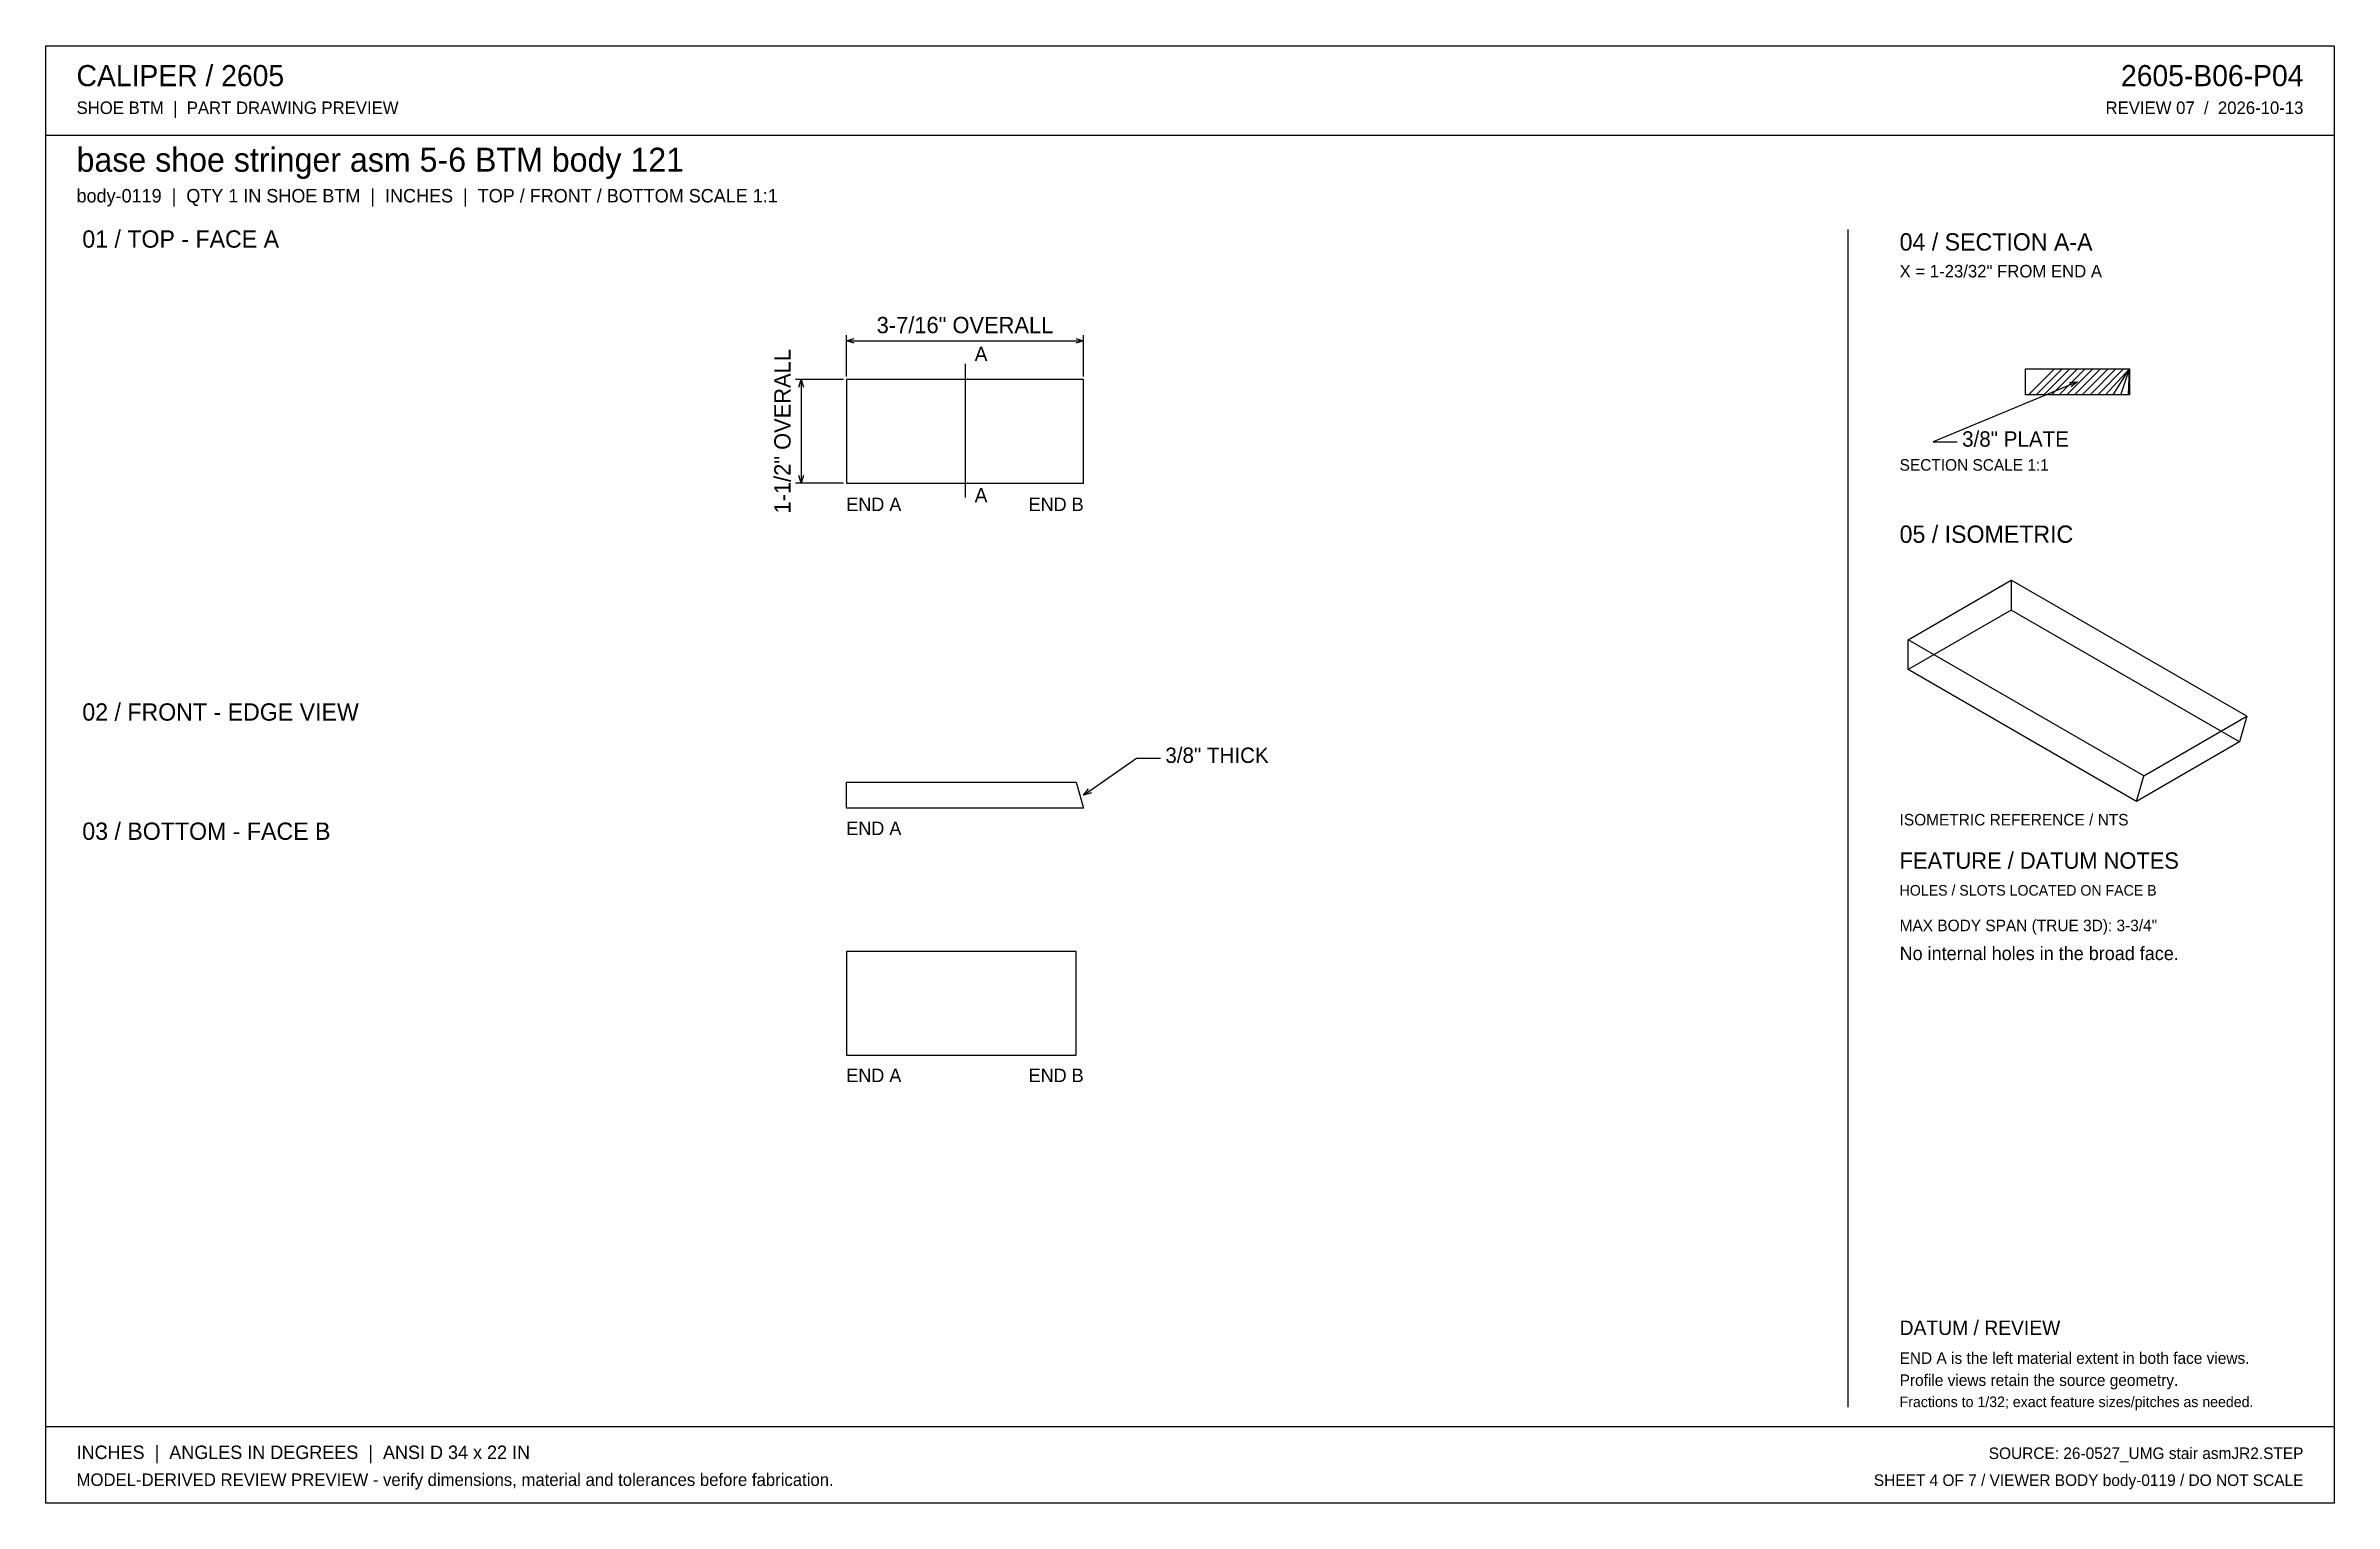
# Model space of a CAD drawing. Header units: inches. Extents: x 0.5 to 33.5, y 0.5 to 21.5.
import ezdxf
from ezdxf.enums import TextEntityAlignment as Align

# ---------------------------------------------------------------- set-up
doc = ezdxf.new("R2010")
doc.units = ezdxf.units.IN
doc.header["$MEASUREMENT"] = 0

msp = doc.modelspace()

# ---------------------------------------------------------------- linework, layer by layer
at = {"layer": 'ANNOTATION'}
for p, q in [((12.036, 16.75), (12.036, 17.347)), ((12.036, 17.264), (12.147, 17.299)), ((12.036, 17.264), (15.464, 17.264)), ((12.147, 17.229), (12.036, 17.264)), ((15.353, 17.299), (15.464, 17.264)), ((15.464, 17.264), (15.353, 17.229)), ((15.464, 16.75), (15.464, 17.347)), ((13.75, 16.931), (13.75, 15)), ((11.995, 16.708), (11.3, 16.708)), ((11.349, 16.597), (11.383, 16.708)), ((11.383, 16.708), (11.383, 15.208)), ((11.383, 16.708), (11.418, 16.597)), ((29.819, 16.674), (27.736, 15.806)), ((29.704, 16.663), (29.819, 16.674)), ((29.819, 16.674), (29.73, 16.599)), ((27.736, 15.806), (28.083, 15.806)), ((11.995, 15.208), (11.3, 15.208)), ((11.383, 15.208), (11.349, 15.319)), ((11.418, 15.319), (11.383, 15.208)), ((15.464, 10.701), (16.228, 11.236)), ((16.228, 11.236), (16.575, 11.236)), ((15.464, 10.701), (15.535, 10.794)), ((15.575, 10.737), (15.464, 10.701))]:
    msp.add_line(p, q, dxfattribs=at)
at = {"layer": 'OUTLINE'}
for p, q in [((0.472, 21.528), (33.528, 21.528)), ((0.472, 0.472), (0.472, 21.528)), ((33.528, 21.528), (33.528, 0.472)), ((0.472, 20.236), (33.528, 20.236)), ((26.5, 18.875), (26.5, 1.861)), ((29.069, 16.861), (30.569, 16.861)), ((29.069, 16.486), (29.069, 16.861)), ((29.111, 16.486), (29.486, 16.861)), ((29.222, 16.486), (29.597, 16.861)), ((29.333, 16.486), (29.708, 16.861)), ((29.444, 16.486), (29.819, 16.861)), ((29.556, 16.486), (29.931, 16.861)), ((29.667, 16.486), (30.042, 16.861)), ((29.778, 16.486), (30.153, 16.861)), ((29.889, 16.486), (30.264, 16.861)), ((30, 16.486), (30.375, 16.861)), ((30.111, 16.486), (30.486, 16.861)), ((30.222, 16.486), (30.569, 16.861)), ((30.333, 16.486), (30.569, 16.861)), ((30.444, 16.486), (30.569, 16.861)), ((30.556, 16.486), (30.569, 16.861)), ((30.569, 16.861), (30.569, 16.486)), ((15.464, 16.708), (12.036, 16.708)), ((12.036, 16.708), (12.036, 15.208)), ((15.464, 15.208), (15.464, 16.708)), ((30.569, 16.486), (29.069, 16.486)), ((12.036, 15.208), (15.464, 15.208)), ((27.373, 12.946), (28.863, 13.806)), ((28.863, 13.806), (28.863, 13.376)), ((32.266, 11.841), (28.863, 13.806)), ((28.863, 13.376), (27.373, 12.516)), ((32.161, 11.471), (28.863, 13.376)), ((27.373, 12.516), (27.373, 12.946)), ((30.776, 10.981), (27.373, 12.946)), ((30.672, 10.611), (27.373, 12.516)), ((30.776, 10.981), (32.266, 11.841)), ((32.266, 11.841), (32.161, 11.471)), ((32.161, 11.471), (30.672, 10.611)), ((30.672, 10.611), (30.776, 10.981)), ((12.036, 10.889), (15.358, 10.889)), ((12.036, 10.514), (12.036, 10.889)), ((15.358, 10.889), (15.464, 10.514)), ((15.464, 10.514), (12.036, 10.514)), ((15.358, 8.444), (12.036, 8.444)), ((12.036, 8.444), (12.036, 6.944)), ((15.358, 6.944), (15.358, 8.444)), ((12.036, 6.944), (15.358, 6.944)), ((0.472, 1.583), (33.528, 1.583)), ((33.528, 0.472), (0.472, 0.472))]:
    msp.add_line(p, q, dxfattribs=at)

# ---------------------------------------------------------------- texts
at = {"layer": 'ANNOTATION'}
for s, height, p in [('CALIPER / 2605', 0.30556, (0.917, 20.944)), ('SHOE BTM  |  PART DRAWING PREVIEW', 0.18056, (0.917, 20.542)), ('base shoe stringer asm 5-6 BTM body 121', 0.34722, (0.917, 19.708)), ('body-0119  |  QTY 1 IN SHOE BTM  |  INCHES  |  TOP / FRONT / BOTTOM SCALE 1:1', 0.19444, (0.917, 19.264)), ('01 / TOP - FACE A', 0.25, (1, 18.611)), ('04 / SECTION A-A', 0.25, (27.25, 18.569)), ('X = 1-23/32" FROM END A', 0.18056, (27.25, 18.181)), ('A', 0.208, (13.889, 16.972)), ('3/8" PLATE', 0.2222, (28.153, 15.736)), ('SECTION SCALE 1:1', 0.16667, (27.25, 15.389)), ('END A', 0.1944, (12.036, 14.806)), ('A', 0.208, (13.889, 14.931)), ('05 / ISOMETRIC', 0.25, (27.25, 14.347)), ('02 / FRONT - EDGE VIEW', 0.25, (1, 11.778)), ('3/8" THICK', 0.2222, (16.644, 11.167)), ('03 / BOTTOM - FACE B', 0.25, (1, 10.056)), ('END A', 0.1944, (12.036, 10.125)), ('ISOMETRIC REFERENCE / NTS', 0.16667, (27.25, 10.264)), ('FEATURE / DATUM NOTES', 0.23611, (27.25, 9.639)), ('HOLES / SLOTS LOCATED ON FACE B', 0.15278, (27.25, 9.25)), ('MAX BODY SPAN (TRUE 3D): 3-3/4"', 0.16667, (27.25, 8.736)), ('No internal holes in the broad face.', 0.19444, (27.25, 8.319)), ('END A', 0.1944, (12.036, 6.556)), ('DATUM / REVIEW', 0.20833, (27.25, 2.903)), ('END A is the left material extent in both face views.', 0.16667, (27.25, 2.486)), ('Profile views retain the source geometry.', 0.16667, (27.25, 2.167)), ('Fractions to 1/32; exact feature sizes/pitches as needed.', 0.15278, (27.25, 1.861)), ('INCHES  |  ANGLES IN DEGREES  |  ANSI D 34 x 22 IN', 0.19444, (0.917, 1.111)), ('MODEL-DERIVED REVIEW PREVIEW - verify dimensions, material and tolerances before fabrication.', 0.18056, (0.917, 0.722))]:
    msp.add_text(s, height=height, dxfattribs=at).set_placement(p)
for s, height, p in [('2605-B06-P04', 0.30556, (33.083, 20.944)), ('REVIEW 07  /  2026-10-13', 0.18056, (33.083, 20.542)), ('END B', 0.1944, (15.464, 14.806)), ('END B', 0.1944, (15.464, 6.556)), ('SOURCE: 26-0527_UMG stair asmJR2.STEP', 0.16667, (33.083, 1.111)), ('SHEET 4 OF 7 / VIEWER BODY body-0119 / DO NOT SCALE', 0.16667, (33.083, 0.722))]:
    msp.add_text(s, height=height, dxfattribs=at).set_placement(p, align=Align.RIGHT)
msp.add_text('3-7/16" OVERALL', height=0.23611, dxfattribs=at).set_placement((13.75, 17.375), align=Align.CENTER)
msp.add_text('1-1/2" OVERALL', height=0.23611, rotation=90, dxfattribs=at).set_placement((11.231, 15.958), align=Align.CENTER)

doc.saveas('drawing.dxf')
